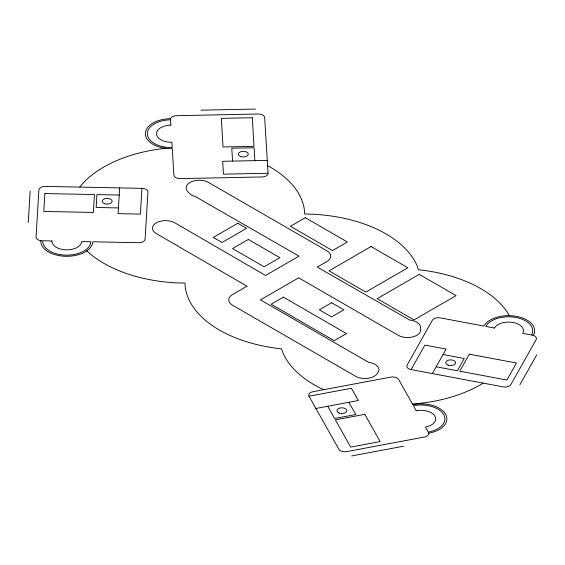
<?xml version="1.0" encoding="UTF-8"?>
<svg xmlns="http://www.w3.org/2000/svg" width="565" height="565" viewBox="0 0 565 565"><rect width="100%" height="100%" fill="white"/><g stroke="black" fill="none" stroke-linecap="round" stroke-linejoin="round"><path stroke-width="0.85" d="M28.25 222.582L30.157 191.104M119.66 187.898L118.099 213.648L140.403 214.1L141.956 188.35L45.32 186.401A6.201 3.581 0 0 0 38.914 189.854L36.054 237.06A6.201 3.581 0 0 0 42.036 240.761L40.793 240.739A26.032 15.029 0 0 0 65.907 256.284A26.032 15.029 0 0 0 92.83 241.785L138.672 242.71A6.201 3.581 0 0 0 145.078 239.256L147.938 192.051A6.201 3.581 0 0 0 141.956 188.35M411.101 369.602A6.201 3.581 0 0 1 407.125 365.089L432.409 320.164A6.201 3.581 0 0 1 440.22 317.869L483.838 326.047A26.032 15.029 0 0 1 516.643 316.4A26.032 15.029 0 0 1 533.36 335.342L532.181 335.116A6.201 3.581 0 0 1 536.157 339.629L510.873 384.553A6.201 3.581 0 0 1 503.062 386.848L411.101 369.602L424.894 345.095L446.117 349.078L432.324 373.578M519.892 384.737L536.75 354.792M79.806 187.093L82.038 184.296A117.767 67.991 0 0 1 159.478 149.047L165.679 148.334L164.203 148.129M87.328 250.514L86.784 250.881L91.7 255.126A117.767 67.991 0 0 0 177.735 282.945L184.988 283.107L185.278 287.303A117.767 67.991 0 0 0 275.19 348.082L281.568 348.81L282.839 352.496A117.767 67.991 0 0 0 320.863 388.325L323.83 389.673M483.16 383.119L480.624 384.701A117.767 67.991 0 0 1 415.776 403.777L412.443 404.003M308.998 396.22A6.201 3.581 0 0 1 312.982 391.707L390.796 377.116A6.201 3.581 0 0 1 398.608 379.412L412.775 404.597A26.032 15.029 0 0 1 445.58 414.244A26.032 15.029 0 0 1 428.87 433.186L428.482 432.507A6.201 3.581 0 0 1 424.506 437.013L346.691 451.612A6.201 3.581 0 0 1 338.88 449.316L308.998 396.22L351.444 388.261L358.337 400.507L315.899 408.474M351.734 455.934L403.608 446.202M200.963 110.168L255.479 109.066M267.266 160.389L222.666 161.293L223.443 174.168L268.043 173.264L264.667 117.478A6.201 3.581 0 0 0 258.262 114.024L176.492 115.67A6.201 3.581 0 0 0 170.51 119.37L170.468 118.657A26.032 15.029 0 0 0 145.36 134.202A26.032 15.029 0 0 0 172.29 148.701L173.886 175.164A6.201 3.581 0 0 0 180.299 178.618L262.068 176.965A6.201 3.581 0 0 0 268.043 173.264M119.222 195.052L96.926 194.6L96.149 207.475L118.445 207.927M508.599 315.666L509.355 315.609A117.767 67.991 0 0 0 424.845 270.508L418.467 269.773L417.196 266.094A117.767 67.991 0 0 0 311.922 214.184L304.662 214.015L304.38 209.827A117.767 67.991 0 0 0 270.247 167.085L267.584 165.665M443.052 354.523L464.275 358.5L457.382 370.753L436.159 366.77M348.909 402.28L355.802 414.533L334.579 418.51L327.686 406.263M254.879 160.644L254.102 147.769L231.798 148.214L232.575 161.089M44.889 193.555L43.809 211.437L93.366 212.433L94.447 194.551L44.889 193.555M469.31 354.177L459.733 371.198L506.897 380.04L516.474 363.027L469.31 354.177M237.816 223.26L213.273 237.427L222.038 242.491L246.58 228.316L237.816 223.26M248.332 239.454L232.554 248.565L264.109 266.786L279.887 257.675L248.332 239.454M305.312 217.695L290.41 226.297L332.481 250.585L347.383 241.982L305.312 217.695M246.969 286.201L232.568 294.513A13.143 7.585 0 0 0 232.568 305.248L355.639 376.297A13.143 7.585 0 0 0 376.452 374.581A35.736 20.63 0 0 0 377.886 372.745A13.143 7.585 0 0 0 369.757 362.525L368.663 362.363L260.444 299.881L298.659 277.818L398.24 335.306A13.143 7.585 0 0 0 412.733 336.91A13.143 7.585 0 0 0 420.671 329.727L420.551 327.305A13.143 7.585 0 0 0 409.611 320.037L317.248 267.09L326.888 261.517A13.143 7.585 0 0 0 326.888 250.789L208.549 182.467A13.143 7.585 0 0 0 191.613 181.662A13.143 7.585 0 0 0 187.46 191.175L189.021 193.004A13.143 7.585 0 0 0 195.37 196.564L299.012 256.157L265.55 275.473L174.91 222.864A13.143 7.585 0 0 0 156.328 222.836A13.143 7.585 0 0 0 156.279 233.564L246.969 286.201M283.397 297.148L271.122 304.231L334.24 340.674L346.507 333.583L283.397 297.148M371.057 246.538L328.978 270.833L365.795 292.084L407.866 267.796L371.057 246.538M331.606 302.713L319.338 309.797L331.606 316.887L343.88 309.797L331.606 302.713M419.265 274.371L377.187 298.666L414.004 319.924L456.082 295.629L419.265 274.371M364.82 414.343L335.349 419.873L350.674 447.099L380.146 441.576L364.82 414.343M252.28 117.725L221.311 118.346L223.041 146.964L254.01 146.335L252.28 117.725M51.945 240.958L42.778 240.775A24.048 13.885 0 0 0 65.971 255.14A24.048 13.885 0 0 0 90.845 241.742L81.678 241.559A14.874 8.588 0 0 1 66.296 249.843A14.874 8.588 0 0 1 51.945 240.958M494.453 328.039L485.723 326.401A24.048 13.885 0 0 1 516.029 317.488A24.048 13.885 0 0 1 531.474 334.989L522.745 333.35A14.874 8.588 0 0 0 513.197 322.523A14.874 8.588 0 0 0 494.453 328.039M416.228 410.72L413.389 405.684A24.048 13.885 0 0 1 443.695 414.597A24.048 13.885 0 0 1 428.256 432.098L425.417 427.062A14.874 8.588 0 0 0 434.972 416.236A14.874 8.588 0 0 0 416.228 410.72M170.856 125.098L170.538 119.801A24.048 13.885 0 0 0 147.345 134.166A24.048 13.885 0 0 0 172.219 147.557L171.894 142.26A14.874 8.588 0 0 1 156.512 133.976A14.874 8.588 0 0 1 170.856 125.098M339.092 413.029A4.958 2.86 0 0 0 346.839 410.896A4.958 2.86 0 0 0 339.763 408.085A4.958 2.86 0 0 0 339.092 413.029M448.123 365.174A4.958 2.86 0 0 0 455.644 362.779A4.958 2.86 0 0 0 448.292 360.216A4.958 2.86 0 0 0 448.123 365.174M104.56 203.683A4.958 2.86 0 0 0 112.145 201.352A4.958 2.86 0 0 0 104.864 198.725A4.958 2.86 0 0 0 104.56 203.683M240.577 156.526A4.958 2.86 0 0 0 248.268 154.323A4.958 2.86 0 0 0 241.121 151.575A4.958 2.86 0 0 0 240.577 156.526"/></g></svg>
